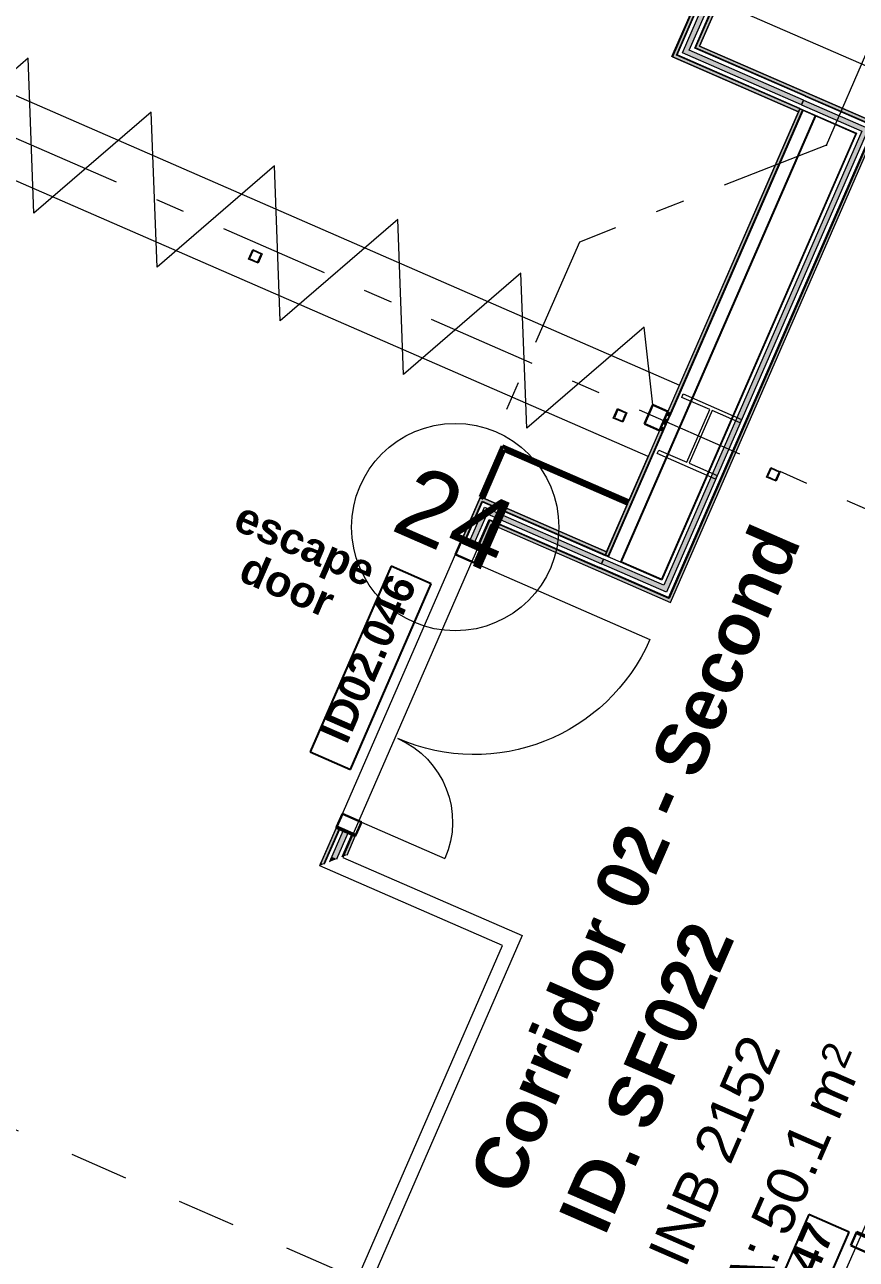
# Model space of a CAD drawing. Header units: millimetres. Extents: x -37281 to 954596, y -59787 to 956680.
# Drawn here: x 851652 to 855664, y -36546 to -30592 of the extents above; entities that cross this region are included whole.
import ezdxf
from ezdxf.enums import TextEntityAlignment as Align

# ---------------------------------------------------------------- set-up
doc = ezdxf.new("R2010")
doc.units = ezdxf.units.MM
doc.header["$MEASUREMENT"] = 0
doc.linetypes.add('Dashed', pattern=[564.444447, 282.222223, -282.222223])
doc.linetypes.add('Double Dashed', pattern=[1093.611073, 529.166651, -211.666656, 141.111112, -211.666656])
for name, color, linetype in [('A-25-M_Wall_Int', 7, 'Continuous'), ('A-95-MC_Marker_Section_P2.Marker', 7, 'Continuous'), ('COLUMN.IFC Import', 7, 'Continuous'), ('New_A-05-M_Gross_Int_Circulation', 7, 'Continuous'), ('New_A-15-MG_Structural_Grid_Phase_2', 7, 'Continuous'), ('New_A-25-M_Wall_Int', 7, 'Continuous'), ('New_A-35-M_FFE-Zone', 7, 'Continuous'), ('New_ArchiCAD Door Markers', 7, 'Continuous'), ('New_ArchiCAD Doors', 7, 'Continuous')]:
    doc.layers.add(name, color=color, linetype=linetype)
for name, color, linetype, lineweight in [('A-25-M_Wall_Int_Pen_No__1', 7, 'Continuous', 13), ('A-95-MC_Marker_Section_P2.Marker_Pen_No__1', 7, 'Continuous', 13), ('COLUMN.IFC Import_Pen_No__2', 8, 'Continuous', 15), ('New_A-25-M_Wall_Int_Pen_No__1', 7, 'Continuous', 13), ('New_A-95-P_Text_1_50_GA_Pen_No__1', 7, 'Continuous', 13), ('New_ArchiCAD Door Markers_Pen_No__1', 7, 'Continuous', 13), ('New_ArchiCAD Door Markers_Pen_No__5', 7, 'Continuous', 25), ('New_ArchiCAD Doors_Pen_No__1', 7, 'Continuous', 13), ('New_ArchiCAD Zone Stamps_Pen_No__9', 7, 'Continuous', 13)]:
    doc.layers.add(name, color=color, linetype=linetype, lineweight=lineweight)
for name, color, linetype, lineweight, true_color in [('A-25-M_Wall_Int_Pen_No__107', 7, 'Continuous', 15, 0xa6a6a6), ('A-25-M_Wall_Int_Pen_No__27', 7, 'Continuous', 50, 0x2a2a2a), ('New_A-05-M_Gross_Int_Circulation_Pen_No__74', 7, 'Continuous', 20, 0x606060), ('New_A-15-MG_Structural_Grid_Phase_2_Pen_No__222', 7, 'Continuous', 13, 0x65af33), ('New_A-25-M_Wall_Int_Pen_No__107', 7, 'Continuous', 15, 0xa6a6a6), ('New_A-35-M_FFE-Zone_Pen_No__74', 7, 'Continuous', 20, 0x606060), ('New_ArchiCAD Doors_Pen_No__43', 7, 'Continuous', 30, 0x444444), ('New_ArchiCAD Doors_Pen_No__63', 7, 'Continuous', 20, 0x606060)]:
    doc.layers.add(name, color=color, linetype=linetype, lineweight=lineweight, true_color=true_color)
doc.styles.add('GENERATED_STYLE_1', font='')
doc.styles.add('GENERATED_STYLE_2', font='')
doc.styles.add('GENERATED_STYLE_3', font='')
doc.styles.add('GENERATED_STYLE_4', font='')
doc.styles.get('GENERATED_STYLE_1').set_extended_font_data('Swis721 BT', bold=True)
doc.styles.get('GENERATED_STYLE_2').set_extended_font_data('Arial', bold=True)
doc.styles.get('GENERATED_STYLE_3').set_extended_font_data('Arial')
doc.styles.get('GENERATED_STYLE_4').set_extended_font_data('Swis721 BT')

# ---------------------------------------------------------------- blocks, each defined once
blk = doc.blocks.new('Computer Lab A_INB 2101_62_2', base_point=(843228.5, -34511.1))
at = {"layer": 'New_A-35-M_FFE-Zone_Pen_No__74', "linetype": 'Continuous'}
for p, q in [((854660.3, -32674.7), (837700.2, -25279.3)), ((854459.8, -33134.5), (854660.3, -32674.7)), ((853075.8, -34647.8), (853851.4, -32869.2)), ((853851.4, -32869.2), (854459.8, -33134.5)), ((853957.5, -35032.3), (853075.8, -34647.8)), ((852175, -39120), (853957.5, -35032.3))]:
    blk.add_line(p, q, dxfattribs=at)
at = {"layer": 'New_ArchiCAD Zone Stamps_Pen_No__9'}
for tag, height, style, p in [('ROOM_NAME', 250, 'GENERATED_STYLE_2', (842471.5, -32984.5)), ('zoneNameLine2', 250, 'GENERATED_STYLE_2', (842283, -33416.7)), ('ROOM_NUMBER', 200, 'GENERATED_STYLE_3', (842094.6, -33837.4)), ('measuredAreaCode', 200, 'GENERATED_STYLE_3', (841937.6, -34197.5)), ('DUMMY_649', 200, 'GENERATED_STYLE_3', (842245, -34331.5)), ('DUMMY_650', 200, 'GENERATED_STYLE_3', (842874.1, -34605.9)), ('DUMMY_651', 133.3, 'GENERATED_STYLE_3', (843153.4, -34712.4))]:
    blk.add_attdef(tag, text='', height=height, rotation=336.44041, dxfattribs=dict(at, style=style)).set_placement(p, align=Align.TOP_LEFT)
blk = doc.blocks.new('Computer Lab B_INB 2102_63_2', base_point=(850324.2, -23868.4))
at = {"layer": 'New_A-35-M_FFE-Zone_Pen_No__74', "linetype": 'Continuous'}
for p, q in [((838002.8, -25000.7), (854810.7, -32329.8)), ((854775.2, -30745.6), (855562.6, -28939.8)), ((855385.5, -31011.7), (854775.2, -30745.6)), ((854810.7, -32329.8), (855385.5, -31011.7))]:
    blk.add_line(p, q, dxfattribs=at)
at = {"layer": 'New_ArchiCAD Zone Stamps_Pen_No__9'}
for tag, height, style, p in [('ROOM_NAME', 250, 'GENERATED_STYLE_2', (849561.3, -22339.3)), ('zoneNameLine2', 250, 'GENERATED_STYLE_2', (849372.8, -22771.4)), ('ROOM_NUMBER', 200, 'GENERATED_STYLE_3', (849184.4, -23192.1)), ('measuredAreaCode', 200, 'GENERATED_STYLE_3', (849027.4, -23552.2)), ('DUMMY_649', 200, 'GENERATED_STYLE_3', (849334.8, -23686.3)), ('DUMMY_650', 200, 'GENERATED_STYLE_3', (849964, -23960.6)), ('DUMMY_651', 133.3, 'GENERATED_STYLE_3', (850243.3, -24067.2))]:
    blk.add_attdef(tag, text='', height=height, rotation=336.44041, dxfattribs=dict(at, style=style)).set_placement(p, align=Align.TOP_LEFT)
blk = doc.blocks.new('Corridor 02 - Second_INB 2152_76_2', base_point=(855133.8, -34828.3))
at = {"layer": 'New_A-05-M_Gross_Int_Circulation_Pen_No__74', "linetype": 'Continuous'}
for p, q in [((855616.1, -29072.2), (854908.6, -30694.7)), ((854908.6, -30694.7), (855761.1, -31066.4)), ((853956.2, -40371.6), (858069, -31008.2)), ((855761.1, -31066.4), (854761.5, -33358.8)), ((853896.7, -32981.7), (853187.8, -34607.2)), ((854761.5, -33358.8), (853896.7, -32981.7)), ((853187.8, -34607.2), (854052.7, -34984.3)), ((854052.7, -34984.3), (853582.9, -36061.9)), ((853582.9, -36061.9), (852203.5, -39225.2))]:
    blk.add_line(p, q, dxfattribs=at)
at = {"layer": 'New_ArchiCAD Zone Stamps_Pen_No__9'}
for tag, height, style, p in [('ROOM_HOLES_PRM', 200, 'GENERATED_STYLE_3', (855148.7, -36364.3)), ('zoneNameLine2', 250, 'GENERATED_STYLE_2', (854222.4, -36337.7)), ('ROOM_NAME', 250, 'GENERATED_STYLE_2', (853790.3, -36149.3)), ('measuredAreaCode', 200, 'GENERATED_STYLE_3', (855014.6, -36671.7)), ('DUMMY_649', 200, 'GENERATED_STYLE_3', (855362.1, -35875)), ('ROOM_NUMBER', 200, 'GENERATED_STYLE_3', (854654.5, -36514.7)), ('DUMMY_650', 133.3, 'GENERATED_STYLE_3', (855483.9, -35580.5))]:
    blk.add_attdef(tag, text='', height=height, rotation=66.44041, dxfattribs=dict(at, style=style)).set_placement(p, align=Align.TOP_LEFT)
blk = doc.blocks.new('Sliding Folding Multipanel Door 19')
at = {"layer": 'New_ArchiCAD Doors_Pen_No__1', "linetype": 'Continuous'}
for p, q in [((-6048, 0), (-6048, -15)), ((-6048, -15), (-6048, -18)), ((-6048, -18), (-6048, -38)), ((-6048, -38), (-6048, -63)), ((-6048, -63), (-6048, -82)), ((-6048, -82), (-6048, -85)), ((-6048, -85), (-6048, -100))]:
    blk.add_line(p, q, dxfattribs=at)
at = {"layer": 'New_ArchiCAD Doors_Pen_No__43', "linetype": 'Continuous'}
for p, q in [((-5968, 0), (-6048, 0)), ((-6048, 0), (-6048, -100)), ((-5968, -100), (-5968, 0)), ((-6048, -100), (-5968, -100))]:
    blk.add_line(p, q, dxfattribs=at)
at = {"layer": 'New_ArchiCAD Doors_Pen_No__63', "linetype": 'Continuous'}
for p, q in [((-5968, 0), (-5780.7, 327.1)), ((-5780.7, 327.1), (-5456.4, -346.9)), ((-5456.4, -346.9), (-5132.2, 327.1)), ((-5132.2, 327.1), (-4807.9, -346.9)), ((-4807.9, -346.9), (-4483.7, 327.1)), ((-4483.7, 327.1), (-4159.4, -346.9)), ((-4159.4, -346.9), (-3835.1, 327.1)), ((-3835.1, 327.1), (-3510.9, -346.9)), ((-3510.9, -346.9), (-3186.6, 327.1)), ((-3186.6, 327.1), (-2862.3, -346.9)), ((-2862.3, -346.9), (-2538.1, 327.1)), ((-2538.1, 327.1), (-2213.8, -346.9))]:
    blk.add_line(p, q, dxfattribs=at)
blk = doc.blocks.new('Wall_277_2', base_point=(843647.8, -27667.5))
at = {"layer": 'New_A-25-M_Wall_Int_Pen_No__1', "linetype": 'Continuous'}
for p, q in [((854740.3, -32491.3), (854730.3, -32514.2)), ((854748.3, -32472.9), (854740.3, -32491.3)), ((854749.5, -32470.2), (854748.3, -32472.9)), ((854755.5, -32456.4), (854749.5, -32470.2)), ((854721.5, -32534.3), (854715.5, -32548.1)), ((854722.7, -32531.6), (854721.5, -32534.3)), ((854730.3, -32514.2), (854722.7, -32531.6))]:
    blk.add_line(p, q, dxfattribs=at)
at = {"layer": 'New_ArchiCAD Doors', "color": 251, "linetype": 'Continuous', "lineweight": 20, "true_color": 0x606060, "xscale": -1, "zscale": 1000, "rotation": 336.4404115839902}
blk.add_blockref('Sliding Folding Multipanel Door 19', (849211.6, -30039), dxfattribs=at)
blk = doc.blocks.new('*X958', base_point=(864302.5, 0))
at = {"layer": 'New_A-25-M_Wall_Int_Pen_No__107', "linetype": 'Continuous'}
blk.add_hatch(color=256, dxfattribs=at).paths.add_polyline_path([(853157.8, -34614.8), (853157.4, -34615.8), (853158.7, -34615.2)])
blk = doc.blocks.new('*X959', base_point=(864302.5, 0))
at = {"layer": 'New_A-25-M_Wall_Int_Pen_No__107', "linetype": 'Continuous'}
blk.add_hatch(color=256, dxfattribs=at).paths.add_polyline_path([(853134.9, -34604.8), (853124.9, -34627.8), (853125.8, -34628.2), (853157.4, -34615.8), (853157.8, -34614.8)])
blk = doc.blocks.new('*X960', base_point=(864302.5, 0))
at = {"layer": 'New_A-25-M_Wall_Int_Pen_No__107', "linetype": 'Continuous'}
blk.add_hatch(color=256, dxfattribs=at).paths.add_polyline_path([(853189.6, -34479.3), (853134.9, -34604.8), (853157.8, -34614.8), (853212.6, -34489.3)])
blk = doc.blocks.new('*X961', base_point=(864302.5, 0))
at = {"layer": 'New_A-25-M_Wall_Int_Pen_No__107', "linetype": 'Continuous'}
blk.add_hatch(color=256, dxfattribs=at).paths.add_polyline_path([(853870.5, -32917.9), (853793.2, -33095.1), (853816.1, -33105.1), (853883.4, -32950.8)])
blk = doc.blocks.new('Double Door Asymmetric 19_8')
at = {"layer": 'New_ArchiCAD Doors_Pen_No__1', "linetype": 'Continuous'}
for p, q in [((-755, 0), (-755, -15)), ((755, 0), (755, -15)), ((-755, -15), (-755, -18)), ((-755, -18), (-755, -38)), ((-755, -38), (-755, -63)), ((755, -15), (755, -18)), ((755, -18), (755, -38)), ((755, -38), (755, -63)), ((-755, -63), (-755, -82)), ((-755, -82), (-755, -85)), ((-755, -85), (-755, -100)), ((755, -63), (755, -82)), ((755, -82), (755, -85)), ((755, -85), (755, -100))]:
    blk.add_line(p, q, dxfattribs=at)
at = {"layer": 'New_ArchiCAD Doors_Pen_No__43', "linetype": 'Continuous'}
for p, q in [((-748, 0), (-755, 0)), ((-755, 0), (-755, -100)), ((-682, 0), (-748, 0)), ((-748, 0), (-748, -100)), ((-682, -100), (-682, 0)), ((748, 0), (682, 0)), ((682, 0), (682, -100)), ((748, 0), (755, 0)), ((748, -100), (748, 0)), ((755, 0), (755, -100)), ((-748, -100), (-755, -100)), ((-748, -100), (-682, -100)), ((682, -100), (748, -100)), ((748, -100), (755, -100))]:
    blk.add_line(p, q, dxfattribs=at)
at = {"layer": 'New_ArchiCAD Doors_Pen_No__63', "linetype": 'Continuous'}
for p, q in [((682, 0), (682, 924)), ((-682, 0), (-682, 440))]:
    blk.add_line(p, q, dxfattribs=at)
for centre, radius, start, end in [((682, 0), 924, 90, 180), ((-682, 0), 440, 0, 90)]:
    blk.add_arc(centre, radius, start, end, dxfattribs=at)
blk = doc.blocks.new('Door Stamp 17_18')
at = {"layer": 'New_ArchiCAD Door Markers_Pen_No__5', "linetype": 'Continuous'}
for p, q in [((506.5, 261.8), (-470.6, 261.8)), ((-470.6, 261.8), (-470.6, 50)), ((506.5, 50), (506.5, 261.8)), ((-470.6, 50), (506.5, 50)), ((-470.6, 50), (506.5, 50))]:
    blk.add_line(p, q, dxfattribs=at)
at = {"layer": 'New_ArchiCAD Door Markers_Pen_No__1', "style": 'GENERATED_STYLE_1'}
blk.add_attdef('AC_WIDO_ID', text='', height=150, dxfattribs=at).set_placement((-411.8, 94.2), align=Align.BOTTOM_LEFT)
blk = doc.blocks.new('Wall_295_2', base_point=(853207.4, -34596.1))
at = {"layer": 'New_A-25-M_Wall_Int_Pen_No__107', "linetype": 'Continuous'}
for points in [[(853851.4, -32869.2), (853759.3, -33080.3), (853773, -33086.3), (853859.1, -32888.9)], [(853895.3, -32981.1), (853837.2, -33114.3), (853850.9, -33120.3), (853903, -33000.8)], [(853155.7, -34464.5), (853081.8, -34634.1), (853095.5, -34640.1), (853169.5, -34470.5)], [(853233.6, -34498.4), (853193.7, -34590.1), (853207.4, -34596.1), (853247.4, -34504.4)], [(853193.7, -34590.1), (853187.7, -34603.9), (853207.4, -34596.1)], [(853081.8, -34634.1), (853075.8, -34647.8), (853095.5, -34640.1)]]:
    blk.add_hatch(color=256, dxfattribs=at).paths.add_polyline_path(points)
at = {"layer": 'New_A-25-M_Wall_Int_Pen_No__107', "linetype": 'Continuous', "lineweight": 0, "true_color": 0x535353}
for points in [[(853859.1, -32888.9), (853773, -33086.3), (853775.8, -33087.5), (853860.7, -32892.9)], [(853893.7, -32977.1), (853834.4, -33113.1), (853837.2, -33114.3), (853895.3, -32981.1)], [(853096.7, -34637.3), (853099.5, -34638.5), (853172.2, -34471.7), (853169.5, -34470.5)], [(853230.9, -34497.3), (853184.9, -34602.7), (853187.7, -34603.9), (853233.6, -34498.4)], [(853096.7, -34637.3), (853095.5, -34640.1), (853099.5, -34638.5)], [(853184.9, -34602.7), (853183.7, -34605.4), (853187.7, -34603.9)]]:
    blk.add_hatch(color=251, dxfattribs=at).paths.add_polyline_path(points)
at = {"layer": 'New_A-25-M_Wall_Int_Pen_No__1', "linetype": 'Continuous'}
for p, q in [((853773, -33086.3), (853859.1, -32888.9)), ((853775.8, -33087.5), (853860.7, -32892.9)), ((853793.2, -33095.1), (853870.5, -32917.9)), ((853816.1, -33105.1), (853883.4, -32950.8)), ((853834.4, -33113.1), (853893.7, -32977.1)), ((853837.2, -33114.3), (853895.3, -32981.1)), ((853773, -33086.3), (853759.3, -33080.3)), ((853775.8, -33087.5), (853773, -33086.3)), ((853793.2, -33095.1), (853775.8, -33087.5)), ((853816.1, -33105.1), (853793.2, -33095.1)), ((853834.4, -33113.1), (853816.1, -33105.1)), ((853837.2, -33114.3), (853834.4, -33113.1)), ((853850.9, -33120.3), (853837.2, -33114.3)), ((853095.5, -34640.1), (853169.5, -34470.5)), ((853099.5, -34638.5), (853172.2, -34471.7)), ((853169.5, -34470.5), (853155.7, -34464.5)), ((853172.2, -34471.7), (853169.5, -34470.5)), ((853189.6, -34479.3), (853172.2, -34471.7)), ((853124.9, -34627.8), (853189.6, -34479.3)), ((853157.8, -34614.8), (853212.6, -34489.3)), ((853183.7, -34605.4), (853230.9, -34497.3)), ((853187.7, -34603.9), (853233.6, -34498.4)), ((853212.6, -34489.3), (853189.6, -34479.3)), ((853230.9, -34497.3), (853212.6, -34489.3)), ((853233.6, -34498.4), (853230.9, -34497.3)), ((853247.4, -34504.4), (853233.6, -34498.4)), ((853124.9, -34627.8), (853125.8, -34628.2)), ((853157.8, -34614.8), (853158.7, -34615.2))]:
    blk.add_line(p, q, dxfattribs=at)
at = {"layer": 'New_A-25-M_Wall_Int_Pen_No__1', "linetype": 'Continuous', "flags": 128}
for points in [[(853851.4, -32869.2), (853759.3, -33080.3)], [(853850.9, -33120.3), (853903, -33000.8)], [(853155.7, -34464.5), (853081.8, -34634.1)], [(853207.4, -34596.1), (853247.4, -34504.4)], [(853075.8, -34647.8), (853081.8, -34634.1)]]:
    blk.add_lwpolyline(points, dxfattribs=at)
at = {"layer": 'New_A-25-M_Wall_Int', "color": 250, "lineweight": 50, "true_color": 0x2a2a2a}
for name in ['*X961', '*X960', '*X959', '*X958']:
    blk.add_blockref(name, (864302.5, 0), dxfattribs=at)
at = {"layer": 'New_ArchiCAD Door Markers'}
ref = blk.add_blockref('Door Stamp 17_18', (853457.5, -33772.4), dxfattribs=dict(at, rotation=66.44041158399703))
ref.add_attrib('AC_WIDO_ID', 'ID02.046', dxfattribs={"layer": 'New_ArchiCAD Door Markers_Pen_No__1', "color": 7, "height": 150, "rotation": 66.44041, "style": 'GENERATED_STYLE_1'}).set_placement((853247.1, -34085.3), align=Align.BOTTOM_LEFT)
at = {"layer": 'New_ArchiCAD Doors', "color": 251, "linetype": 'Continuous', "lineweight": 20, "true_color": 0x606060, "xscale": -0.9999999999999999, "zscale": 1000, "rotation": 246.440411583997}
blk.add_blockref('Double Door Asymmetric 19_8', (853549.2, -33812.4), dxfattribs=at)
blk = doc.blocks.new('*X964', base_point=(864302.5, 0))
at = {"layer": 'New_A-25-M_Wall_Int_Pen_No__107', "linetype": 'Continuous'}
blk.add_hatch(color=256, dxfattribs=at).paths.add_polyline_path([(853883.4, -32950.8), (854435, -33191.3), (854445, -33168.4), (853870.5, -32917.9)])
blk = doc.blocks.new('Wall_296_2', base_point=(853903, -33000.8))
at = {"layer": 'New_A-25-M_Wall_Int_Pen_No__107', "linetype": 'Continuous'}
for points in [[(853859.1, -32888.9), (854453.8, -33148.2), (854459.8, -33134.5), (853851.4, -32869.2)], [(853903, -33000.8), (854419.8, -33226.2), (854425.8, -33212.4), (853895.3, -32981.1)]]:
    blk.add_hatch(color=256, dxfattribs=at).paths.add_polyline_path(points)
at = {"layer": 'New_A-25-M_Wall_Int_Pen_No__107', "linetype": 'Continuous', "lineweight": 0, "true_color": 0x535353}
for points in [[(853860.7, -32892.9), (854452.6, -33151), (854453.8, -33148.2), (853859.1, -32888.9)], [(853895.3, -32981.1), (854425.8, -33212.4), (854427, -33209.7), (853893.7, -32977.1)]]:
    blk.add_hatch(color=251, dxfattribs=at).paths.add_polyline_path(points)
at = {"layer": 'New_A-25-M_Wall_Int_Pen_No__1', "linetype": 'Continuous'}
for p, q in [((853859.1, -32888.9), (854453.8, -33148.2)), ((853860.7, -32892.9), (854452.6, -33151)), ((853870.5, -32917.9), (854445, -33168.4)), ((853883.4, -32950.8), (854435, -33191.3)), ((853893.7, -32977.1), (854427, -33209.7)), ((853895.3, -32981.1), (854425.8, -33212.4))]:
    blk.add_line(p, q, dxfattribs=at)
at = {"layer": 'New_A-25-M_Wall_Int_Pen_No__1', "linetype": 'Continuous', "flags": 128}
for points in [[(854459.8, -33134.5), (853851.4, -32869.2)], [(853903, -33000.8), (854419.8, -33226.2)], [(854453.8, -33148.2), (854459.8, -33134.5)], [(854435, -33191.3), (854445, -33168.4)]]:
    blk.add_lwpolyline(points, dxfattribs=at)
at = {"layer": 'New_A-25-M_Wall_Int', "color": 250, "lineweight": 50, "true_color": 0x2a2a2a}
blk.add_blockref('*X964', (864302.5, 0), dxfattribs=at)
blk = doc.blocks.new('*X966', base_point=(864302.5, 0))
at = {"layer": 'New_A-25-M_Wall_Int_Pen_No__107', "linetype": 'Continuous'}
blk.add_hatch(color=256, dxfattribs=at).paths.add_polyline_path([(855597, -29023.5), (855596.5, -29022.2), (855596.1, -29023.1)])
blk = doc.blocks.new('*X967', base_point=(864302.5, 0))
at = {"layer": 'New_A-25-M_Wall_Int_Pen_No__107', "linetype": 'Continuous'}
blk.add_hatch(color=256, dxfattribs=at).paths.add_polyline_path([(854914.9, -30522.8), (854825.7, -30727.2), (854858.6, -30714.3), (854937.8, -30532.8)])
blk = doc.blocks.new('*X968', base_point=(864302.5, 0))
at = {"layer": 'New_A-25-M_Wall_Int_Pen_No__107', "linetype": 'Continuous'}
blk.add_hatch(color=256, dxfattribs=at).paths.add_polyline_path([(855573.2, -29013.1), (855518.4, -29138.7), (855541.3, -29148.7), (855596.1, -29023.1)])
blk = doc.blocks.new('*X969', base_point=(864302.5, 0))
at = {"layer": 'New_A-25-M_Wall_Int_Pen_No__107', "linetype": 'Continuous'}
blk.add_hatch(color=256, dxfattribs=at).paths.add_polyline_path([(855583.2, -28990.2), (855573.2, -29013.1), (855596.1, -29023.1), (855596.5, -29022.2), (855584.1, -28990.6)])
blk = doc.blocks.new('Door Stamp 17_19')
at = {"layer": 'New_ArchiCAD Door Markers_Pen_No__5', "linetype": 'Continuous'}
for p, q in [((470.6, -461.8), (-506.5, -461.8)), ((-506.5, -461.8), (-506.5, -673.5)), ((470.6, -461.8), (-506.5, -461.8)), ((470.6, -673.5), (470.6, -461.8)), ((-506.5, -673.5), (470.6, -673.5))]:
    blk.add_line(p, q, dxfattribs=at)
at = {"layer": 'New_ArchiCAD Door Markers_Pen_No__1', "style": 'GENERATED_STYLE_1'}
blk.add_attdef('AC_WIDO_ID', text='', height=150, rotation=180, dxfattribs=at).set_placement((411.8, -417), align=Align.BOTTOM_LEFT)
blk = doc.blocks.new('Wall_297_2', base_point=(855616.1, -29072.2))
at = {"layer": 'New_A-25-M_Wall_Int_Pen_No__107', "linetype": 'Continuous'}
for points in [[(855484.5, -29123.9), (855498.2, -29129.9), (855572.2, -28960.3), (855558.4, -28954.3)], [(855564.4, -28940.6), (855558.4, -28954.3), (855572.2, -28960.3)], [(855608.4, -29052.5), (855602.4, -29066.2), (855616.1, -29072.2)], [(855602.4, -29066.2), (855562.4, -29157.9), (855576.2, -29163.9), (855616.1, -29072.2)], [(854777, -30746.4), (854796.8, -30738.6), (854894.7, -30514), (854880.9, -30508)], [(854888.9, -30702.4), (854908.6, -30694.7), (854972.6, -30548), (854958.9, -30542)]]:
    blk.add_hatch(color=256, dxfattribs=at).paths.add_polyline_path(points)
at = {"layer": 'New_A-25-M_Wall_Int_Pen_No__107', "linetype": 'Continuous', "lineweight": 0, "true_color": 0x535353}
for points in [[(855571, -28963.1), (855498.2, -29129.9), (855501, -29131.1), (855573.7, -28964.3)], [(855572.2, -28960.3), (855571, -28963.1), (855573.7, -28964.3)], [(855605.6, -29051.3), (855559.7, -29156.7), (855562.4, -29157.9), (855608.4, -29052.5)], [(855606.8, -29048.5), (855605.6, -29051.3), (855608.4, -29052.5)], [(854894.7, -30514), (854796.8, -30738.6), (854800.7, -30737), (854897.4, -30515.2)], [(854956.1, -30540.8), (854885, -30704), (854888.9, -30702.4), (854958.9, -30542)]]:
    blk.add_hatch(color=251, dxfattribs=at).paths.add_polyline_path(points)
at = {"layer": 'New_A-25-M_Wall_Int_Pen_No__1', "linetype": 'Continuous'}
for p, q in [((855498.2, -29129.9), (855572.2, -28960.3)), ((855501, -29131.1), (855573.7, -28964.3)), ((855518.4, -29138.7), (855583.2, -28990.2)), ((855583.2, -28990.2), (855584.1, -28990.6)), ((855541.3, -29148.7), (855596.1, -29023.1)), ((855559.7, -29156.7), (855606.8, -29048.5)), ((855562.4, -29157.9), (855608.4, -29052.5)), ((855596.1, -29023.1), (855597, -29023.5)), ((855498.2, -29129.9), (855484.5, -29123.9)), ((855501, -29131.1), (855498.2, -29129.9)), ((855518.4, -29138.7), (855501, -29131.1)), ((855541.3, -29148.7), (855518.4, -29138.7)), ((855559.7, -29156.7), (855541.3, -29148.7)), ((855562.4, -29157.9), (855559.7, -29156.7)), ((855576.2, -29163.9), (855562.4, -29157.9)), ((854796.8, -30738.6), (854894.7, -30514)), ((854800.7, -30737), (854897.4, -30515.2)), ((854825.7, -30727.2), (854914.9, -30522.8)), ((854858.6, -30714.3), (854937.8, -30532.8)), ((854894.7, -30514), (854880.9, -30508)), ((854885, -30704), (854956.1, -30540.8)), ((854888.9, -30702.4), (854958.9, -30542)), ((854897.4, -30515.2), (854894.7, -30514)), ((854914.9, -30522.8), (854897.4, -30515.2)), ((854937.8, -30532.8), (854914.9, -30522.8)), ((854956.1, -30540.8), (854937.8, -30532.8)), ((854958.9, -30542), (854956.1, -30540.8)), ((854972.6, -30548), (854958.9, -30542))]:
    blk.add_line(p, q, dxfattribs=at)
at = {"layer": 'New_A-25-M_Wall_Int_Pen_No__1', "linetype": 'Continuous', "flags": 128}
for points in [[(855564.4, -28940.6), (855484.5, -29123.9)], [(855576.2, -29163.9), (855616.1, -29072.2)], [(854880.9, -30508), (854777, -30746.4)], [(854908.6, -30694.7), (854972.6, -30548)]]:
    blk.add_lwpolyline(points, dxfattribs=at)
at = {"layer": 'New_A-25-M_Wall_Int', "color": 250, "lineweight": 50, "true_color": 0x2a2a2a}
for name in ['*X969', '*X968', '*X966', '*X967']:
    blk.add_blockref(name, (864302.5, 0), dxfattribs=at)
at = {"layer": 'New_ArchiCAD Door Markers'}
ref = blk.add_blockref('Door Stamp 17_19', (855274.4, -29855.9), dxfattribs=dict(at, rotation=246.440411583997))
ref.add_attrib('AC_WIDO_ID', 'ID02.027', dxfattribs={"layer": 'New_ArchiCAD Door Markers_Pen_No__1', "color": 7, "height": 150, "rotation": 66.44041, "style": 'GENERATED_STYLE_1'}).set_placement((854686.5, -30004), align=Align.BOTTOM_LEFT)
at = {"layer": 'New_ArchiCAD Doors', "color": 251, "linetype": 'Continuous', "lineweight": 20, "true_color": 0x606060, "zscale": 1000, "rotation": 246.440411583997}
blk.add_blockref('Double Door Asymmetric 19_8', (855274.4, -29855.9), dxfattribs=at)
blk = doc.blocks.new('*X972', base_point=(864302.5, 0))
at = {"layer": 'New_A-25-M_Wall_Int_Pen_No__107', "linetype": 'Continuous'}
blk.add_hatch(color=256, dxfattribs=at).paths.add_polyline_path([(855410.2, -30954.8), (854858.6, -30714.3), (854825.7, -30727.2), (855400.2, -30977.7)])
blk = doc.blocks.new('Wall_298_2', base_point=(854908.6, -30694.7))
at = {"layer": 'New_A-25-M_Wall_Int_Pen_No__107', "linetype": 'Continuous', "lineweight": 0, "true_color": 0x535353}
for points in [[(855419.4, -30933.8), (854888.9, -30702.4), (854885, -30704), (855418.2, -30936.5)], [(855392.7, -30995.2), (854800.7, -30737), (854796.8, -30738.6), (855391.5, -30997.9)]]:
    blk.add_hatch(color=251, dxfattribs=at).paths.add_polyline_path(points)
at = {"layer": 'New_A-25-M_Wall_Int_Pen_No__107', "linetype": 'Continuous'}
for points in [[(855425.4, -30920), (854908.6, -30694.7), (854888.9, -30702.4), (855419.4, -30933.8)], [(855391.5, -30997.9), (854796.8, -30738.6), (854777, -30746.4), (855385.5, -31011.7)]]:
    blk.add_hatch(color=256, dxfattribs=at).paths.add_polyline_path(points)
at = {"layer": 'New_A-25-M_Wall_Int_Pen_No__1', "linetype": 'Continuous'}
for p, q in [((855410.2, -30954.8), (854858.6, -30714.3)), ((855418.2, -30936.5), (854885, -30704)), ((855419.4, -30933.8), (854888.9, -30702.4)), ((855391.5, -30997.9), (854796.8, -30738.6)), ((855392.7, -30995.2), (854800.7, -30737)), ((855400.2, -30977.7), (854825.7, -30727.2))]:
    blk.add_line(p, q, dxfattribs=at)
at = {"layer": 'New_A-25-M_Wall_Int_Pen_No__1', "linetype": 'Continuous', "flags": 128}
for points in [[(855425.4, -30920), (854908.6, -30694.7)], [(854777, -30746.4), (855385.5, -31011.7)], [(855400.2, -30977.7), (855410.2, -30954.8)], [(855385.5, -31011.7), (855391.5, -30997.9)]]:
    blk.add_lwpolyline(points, dxfattribs=at)
at = {"layer": 'New_A-25-M_Wall_Int', "color": 250, "lineweight": 50, "true_color": 0x2a2a2a}
blk.add_blockref('*X972', (864302.5, 0), dxfattribs=at)
blk = doc.blocks.new('*X980', base_point=(864302.5, 0))
at = {"layer": 'New_A-25-M_Wall_Int_Pen_No__107', "linetype": 'Continuous'}
blk.add_hatch(color=256, dxfattribs=at).paths.add_polyline_path([(855690.9, -31104.5), (854735.7, -33295.2), (854748.6, -33328.1), (855723.8, -31091.6)])
blk = doc.blocks.new('Wall_301_2', base_point=(854768.3, -33378.1))
at = {"layer": 'New_A-25-M_Wall_Int_Pen_No__107', "linetype": 'Continuous', "lineweight": 0, "true_color": 0x535353}
for points in [[(855750.2, -31081.2), (854759, -33354.4), (854760.5, -33358.4), (855754.1, -31079.7)], [(855662, -31115.9), (854724.3, -33266.2), (854725.9, -33270.2), (855665.9, -31114.3)]]:
    blk.add_hatch(color=251, dxfattribs=at).paths.add_polyline_path(points)
at = {"layer": 'New_A-25-M_Wall_Int_Pen_No__107', "linetype": 'Continuous'}
blk.add_hatch(color=256, dxfattribs=at).paths.add_polyline_path([(855754.1, -31079.7), (854760.5, -33358.4), (854768.3, -33378.1), (855773.9, -31071.9)])
at = {"layer": 'New_A-25-M_Wall_Int_Pen_No__1', "linetype": 'Continuous'}
for p, q in [((855754.1, -31079.7), (854760.5, -33358.4)), ((855665.9, -31114.3), (854725.9, -33270.2)), ((855690.9, -31104.5), (854735.7, -33295.2)), ((855723.8, -31091.6), (854748.6, -33328.1)), ((855750.2, -31081.2), (854759, -33354.4))]:
    blk.add_line(p, q, dxfattribs=at)
at = {"layer": 'New_A-25-M_Wall_Int_Pen_No__1', "linetype": 'Continuous', "flags": 128}
for points in [[(854768.3, -33378.1), (855773.9, -31071.9)], [(855662, -31115.9), (854724.3, -33266.2)]]:
    blk.add_lwpolyline(points, dxfattribs=at)
at = {"layer": 'New_A-25-M_Wall_Int', "color": 250, "lineweight": 50, "true_color": 0x2a2a2a}
blk.add_blockref('*X980', (864302.5, 0), dxfattribs=at)
blk = doc.blocks.new('Door 19_7')
at = {"layer": 'New_ArchiCAD Doors_Pen_No__1', "linetype": 'Continuous'}
for p, q in [((-505, 0), (-505, -15)), ((505, 0), (505, -15)), ((-505, -15), (-505, -155)), ((505, -15), (505, -155)), ((-505, -155), (-505, -170)), ((505, -155), (505, -170))]:
    blk.add_line(p, q, dxfattribs=at)
at = {"layer": 'New_ArchiCAD Doors_Pen_No__43', "linetype": 'Continuous'}
for p, q in [((-498, 0), (-505, 0)), ((-505, 0), (-505, -170)), ((-432, 0), (-498, 0)), ((-498, 0), (-498, -170)), ((-432, -170), (-432, 0)), ((498, 0), (432, 0)), ((432, 0), (432, -170)), ((498, 0), (505, 0)), ((498, -170), (498, 0)), ((505, 0), (505, -170)), ((-498, -170), (-505, -170)), ((-498, -170), (-432, -170)), ((432, -170), (498, -170)), ((498, -170), (505, -170))]:
    blk.add_line(p, q, dxfattribs=at)
at = {"layer": 'New_ArchiCAD Doors_Pen_No__63', "linetype": 'Continuous'}
blk.add_line((432, 0), (432, 864), dxfattribs=at)
blk.add_arc((432, 0), 864, 90, 180, dxfattribs=at)
blk = doc.blocks.new('Door Stamp 17_27')
at = {"layer": 'New_ArchiCAD Door Markers_Pen_No__5', "linetype": 'Continuous'}
for p, q in [((488.6, 244.9), (-488.6, 244.9)), ((-488.6, 244.9), (-488.6, 33.1)), ((488.6, 33.1), (488.6, 244.9)), ((-488.6, 33.1), (488.6, 33.1)), ((-488.6, 33.1), (488.6, 33.1))]:
    blk.add_line(p, q, dxfattribs=at)
at = {"layer": 'New_ArchiCAD Door Markers_Pen_No__1', "style": 'GENERATED_STYLE_1'}
blk.add_attdef('AC_WIDO_ID', text='', height=150, dxfattribs=at).set_placement((-429.7, 77.7), align=Align.BOTTOM_LEFT)
blk = doc.blocks.new('Wall_307_2', base_point=(851750.3, -45394.7))
at = {"layer": 'New_ArchiCAD Door Markers'}
ref = blk.add_blockref('Door Stamp 17_27', (855465, -36875.6), dxfattribs=dict(at, rotation=66.44041158399143))
ref.add_attrib('AC_WIDO_ID', 'ID02.047', dxfattribs={"layer": 'New_ArchiCAD Door Markers_Pen_No__1', "color": 7, "height": 150, "rotation": 66.44041, "style": 'GENERATED_STYLE_1'}).set_placement((855262.9, -37211.5), align=Align.BOTTOM_LEFT)
at = {"layer": 'New_ArchiCAD Doors', "color": 251, "linetype": 'Continuous', "lineweight": 20, "true_color": 0x606060, "zscale": 1000, "rotation": 246.4404115839914}
blk.add_blockref('Door 19_7', (855620.9, -36943.6), dxfattribs=at)
blk = doc.blocks.new('*X1142', base_point=(864302.5, 0))
at = {"layer": 'New_A-25-M_Wall_Int_Pen_No__107', "linetype": 'Continuous'}
blk.add_hatch(color=256, dxfattribs=at).paths.add_polyline_path([(854735.7, -33295.2), (854445, -33168.4), (854435, -33191.3), (854748.6, -33328.1)])
blk = doc.blocks.new('Wall_365_2', base_point=(854419.8, -33226.2))
at = {"layer": 'A-25-M_Wall_Int_Pen_No__107', "linetype": 'Continuous', "lineweight": 0, "true_color": 0x535353}
for points in [[(854466.4, -33157), (854469.1, -33158.2), (854470.3, -33155.4), (854467.6, -33154.2)], [(854527.8, -33183.8), (854530.5, -33185), (854531.7, -33182.2), (854529, -33181)]]:
    blk.add_hatch(color=251, dxfattribs=at).paths.add_polyline_path(points)
at = {"layer": 'New_A-25-M_Wall_Int_Pen_No__107', "linetype": 'Continuous', "lineweight": 0, "true_color": 0x535353}
for points in [[(854467.6, -33154.2), (854453.8, -33148.2), (854452.6, -33151), (854466.4, -33157)], [(854759, -33354.4), (854427, -33209.7), (854425.8, -33212.4), (854760.5, -33358.4)], [(854530.5, -33185), (854725.9, -33270.2), (854724.3, -33266.2), (854531.7, -33182.2)]]:
    blk.add_hatch(color=251, dxfattribs=at).paths.add_polyline_path(points)
at = {"layer": 'New_A-25-M_Wall_Int_Pen_No__107', "linetype": 'Continuous'}
blk.add_hatch(color=256, dxfattribs=at).paths.add_polyline_path([(854760.5, -33358.4), (854425.8, -33212.4), (854419.8, -33226.2), (854768.3, -33378.1)])
at = {"layer": 'A-25-M_Wall_Int_Pen_No__1', "linetype": 'Continuous'}
for p, q in [((854470.3, -33155.4), (854469.1, -33158.2)), ((854529, -33181), (854527.8, -33183.8))]:
    blk.add_line(p, q, dxfattribs=at)
at = {"layer": 'New_A-25-M_Wall_Int_Pen_No__1', "linetype": 'Continuous'}
for p, q in [((854725.9, -33270.2), (854452.6, -33151)), ((854760.5, -33358.4), (854425.8, -33212.4)), ((854759, -33354.4), (854427, -33209.7)), ((854748.6, -33328.1), (854435, -33191.3)), ((854735.7, -33295.2), (854445, -33168.4))]:
    blk.add_line(p, q, dxfattribs=at)
at = {"layer": 'New_A-25-M_Wall_Int_Pen_No__1', "linetype": 'Continuous', "flags": 128}
for points in [[(854467.6, -33154.2), (854453.8, -33148.2)], [(854445, -33168.4), (854435, -33191.3)], [(854724.3, -33266.2), (854531.7, -33182.2)], [(854419.8, -33226.2), (854768.3, -33378.1)]]:
    blk.add_lwpolyline(points, dxfattribs=at)
at = {"layer": 'New_A-25-M_Wall_Int', "color": 250, "lineweight": 50, "true_color": 0x2a2a2a}
blk.add_blockref('*X1142', (864302.5, 0), dxfattribs=at)
blk = doc.blocks.new('*X1144', base_point=(864302.5, 0))
at = {"layer": 'A-25-M_Wall_Int_Pen_No__107', "linetype": 'Continuous'}
blk.add_hatch(color=256, dxfattribs=at).paths.add_polyline_path([(855400.2, -30977.7), (855690.9, -31104.5), (855723.8, -31091.6), (855410.2, -30954.8)])
blk = doc.blocks.new('Wall_366_2', base_point=(855773.9, -31071.9))
at = {"layer": 'A-25-M_Wall_Int_Pen_No__107', "linetype": 'Continuous', "lineweight": 0, "true_color": 0x535353}
for points in [[(855418.2, -30936.5), (855750.2, -31081.2), (855754.1, -31079.7), (855419.4, -30933.8)], [(855391.5, -30997.9), (855662, -31115.9), (855665.9, -31114.3), (855392.7, -30995.2)]]:
    blk.add_hatch(color=251, dxfattribs=at).paths.add_polyline_path(points)
at = {"layer": 'A-25-M_Wall_Int_Pen_No__107', "linetype": 'Continuous'}
blk.add_hatch(color=256, dxfattribs=at).paths.add_polyline_path([(855419.4, -30933.8), (855754.1, -31079.7), (855773.9, -31071.9), (855425.4, -30920)])
at = {"layer": 'A-25-M_Wall_Int_Pen_No__1', "linetype": 'Continuous'}
for p, q in [((855410.2, -30954.8), (855723.8, -31091.6)), ((855418.2, -30936.5), (855750.2, -31081.2)), ((855419.4, -30933.8), (855754.1, -31079.7)), ((855392.7, -30995.2), (855665.9, -31114.3)), ((855400.2, -30977.7), (855690.9, -31104.5))]:
    blk.add_line(p, q, dxfattribs=at)
at = {"layer": 'A-25-M_Wall_Int_Pen_No__1', "linetype": 'Continuous', "flags": 128}
for points in [[(855410.2, -30954.8), (855400.2, -30977.7)], [(855773.9, -31071.9), (855425.4, -30920)], [(855391.5, -30997.9), (855662, -31115.9)]]:
    blk.add_lwpolyline(points, dxfattribs=at)
at = {"layer": 'A-25-M_Wall_Int', "color": 250, "lineweight": 50, "true_color": 0x2a2a2a}
blk.add_blockref('*X1144', (864302.5, 0), dxfattribs=at)
blk = doc.blocks.new('*X1146', base_point=(864302.5, 0))
at = {"layer": 'A-25-M_Wall_Int_Pen_No__107', "linetype": 'Continuous'}
blk.add_hatch(color=256, dxfattribs=at).paths.add_polyline_path([(854740.3, -32491.3), (854730.3, -32514.2), (854744, -32520.2), (854754, -32497.2)])
blk = doc.blocks.new('Wall_367_2', base_point=(855391.5, -30997.9))
at = {"layer": 'A-25-M_Wall_Int_Pen_No__107', "linetype": 'Continuous'}
for points in [[(854769.2, -32462.4), (855405.2, -31003.9), (855391.5, -30997.9), (854755.5, -32456.4)], [(854755.5, -32456.4), (854749.5, -32470.2), (854763.2, -32476.2), (854769.2, -32462.4)], [(854715.5, -32548.1), (854453.8, -33148.2), (854467.6, -33154.2), (854729.3, -32554.1)], [(854721.5, -32534.3), (854715.5, -32548.1), (854729.3, -32554.1), (854735.2, -32540.3)]]:
    blk.add_hatch(color=256, dxfattribs=at).paths.add_polyline_path(points)
at = {"layer": 'A-25-M_Wall_Int_Pen_No__107', "linetype": 'Continuous', "lineweight": 0, "true_color": 0x535353}
for points in [[(854766, -32477.4), (855408, -31005.1), (855405.2, -31003.9), (854763.2, -32476.2)], [(854531.7, -33182.2), (855469.4, -31031.9), (855466.6, -31030.7), (854529, -33181)], [(854762, -32478.9), (854467.6, -33154.2), (854470.3, -33155.4), (854764.8, -32480.1)], [(854763.2, -32476.2), (854762, -32478.9), (854764.8, -32480.1), (854766, -32477.4)]]:
    blk.add_hatch(color=251, dxfattribs=at).paths.add_polyline_path(points)
at = {"layer": 'New_A-25-M_Wall_Int_Pen_No__107', "linetype": 'Continuous', "lineweight": 0, "true_color": 0x535353}
for points in [[(854749.5, -32470.2), (854748.3, -32472.9), (854762, -32478.9), (854763.2, -32476.2)], [(854722.7, -32531.6), (854721.5, -32534.3), (854735.2, -32540.3), (854736.4, -32537.6)]]:
    blk.add_hatch(color=251, dxfattribs=at).paths.add_polyline_path(points)
at = {"layer": 'A-25-M_Wall_Int_Pen_No__1', "linetype": 'Continuous'}
for p, q in [((854766, -32477.4), (855408, -31005.1)), ((854769.2, -32462.4), (855405.2, -31003.9)), ((854529, -33181), (855466.6, -31030.7)), ((854470.3, -33155.4), (854764.8, -32480.1)), ((854744, -32520.2), (854754, -32497.2)), ((854754, -32497.2), (854762, -32478.9)), ((854763.2, -32476.2), (854769.2, -32462.4)), ((854764.8, -32480.1), (854766, -32477.4)), ((854467.6, -33154.2), (854729.3, -32554.1)), ((854729.3, -32554.1), (854735.2, -32540.3)), ((854736.4, -32537.6), (854744, -32520.2))]:
    blk.add_line(p, q, dxfattribs=at)
at = {"layer": 'A-25-M_Wall_Int_Pen_No__1', "linetype": 'Continuous', "flags": 128}
for points in [[(855391.5, -30997.9), (854755.5, -32456.4)], [(855469.4, -31031.9), (855391.5, -30997.9)], [(854531.7, -33182.2), (855469.4, -31031.9)], [(854715.5, -32548.1), (854566.8, -32889.2)], [(854560.8, -32902.9), (854453.8, -33148.2)], [(854453.8, -33148.2), (854467.6, -33154.2)]]:
    blk.add_lwpolyline(points, dxfattribs=at)
at = {"layer": 'New_A-25-M_Wall_Int_Pen_No__1', "linetype": 'Continuous'}
for p, q in [((854740.3, -32491.3), (854754, -32497.2)), ((854748.3, -32472.9), (854762, -32478.9)), ((854763.2, -32476.2), (854749.5, -32470.2)), ((854721.5, -32534.3), (854735.2, -32540.3)), ((854722.7, -32531.6), (854736.4, -32537.6)), ((854730.3, -32514.2), (854744, -32520.2))]:
    blk.add_line(p, q, dxfattribs=at)
at = {"layer": 'A-25-M_Wall_Int', "color": 250, "lineweight": 50, "true_color": 0x2a2a2a}
blk.add_blockref('*X1146', (864302.5, 0), dxfattribs=at)
blk = doc.blocks.new('Wall_430_2', base_point=(853851.4, -32869.2))
at = {"layer": 'A-25-M_Wall_Int_Pen_No__107', "linetype": 'Continuous'}
blk.add_hatch(color=256, dxfattribs=at).paths.add_polyline_path([(853865.1, -32875.2), (853966.1, -32643.6), (853958.3, -32623.9), (853851.4, -32869.2)])
at = {"layer": 'A-25-M_Wall_Int_Pen_No__27', "linetype": 'Continuous', "flags": 128}
for points in [[(853958.3, -32623.9), (853851.4, -32869.2)], [(853865.1, -32875.2), (853966.1, -32643.6)], [(853851.4, -32869.2), (853865.1, -32875.2)]]:
    blk.add_lwpolyline(points, dxfattribs=at)
blk = doc.blocks.new('Wall_431_2', base_point=(853958.3, -32623.9))
at = {"layer": 'A-25-M_Wall_Int_Pen_No__107', "linetype": 'Continuous'}
blk.add_hatch(color=256, dxfattribs=at).paths.add_polyline_path([(853966.1, -32643.6), (854560.8, -32902.9), (854566.8, -32889.2), (853958.3, -32623.9)])
at = {"layer": 'A-25-M_Wall_Int_Pen_No__27', "linetype": 'Continuous', "flags": 128}
for points in [[(854566.8, -32889.2), (853958.3, -32623.9)], [(853966.1, -32643.6), (854560.8, -32902.9)]]:
    blk.add_lwpolyline(points, dxfattribs=at)
blk = doc.blocks.new('Column 8')
at = {"layer": 'COLUMN.IFC Import_Pen_No__2', "linetype": 'Continuous'}
for p, q in [((-153.7, 157.25), (153.7, 157.25)), ((-153.7, 138.55), (-153.7, 157.25)), ((-6, 138.55), (-153.7, 138.55)), ((-6, -138.55), (-6, 138.55)), ((6, 138.55), (6, -138.55)), ((153.7, 138.55), (6, 138.55)), ((153.7, 157.25), (153.7, 138.55)), ((-153.7, -138.55), (-6, -138.55)), ((-153.7, -157.25), (-153.7, -138.55)), ((153.7, -157.25), (-153.7, -157.25)), ((6, -138.55), (153.7, -138.55)), ((153.7, -138.55), (153.7, -157.25))]:
    blk.add_line(p, q, dxfattribs=at)
blk = doc.blocks.new('Discrete Accessory 841')
at = {"layer": 'COLUMN.IFC Import_Pen_No__2', "linetype": 'Continuous'}
for p, q in [((-25, 25), (25, 25)), ((-25, -25), (-25, 25)), ((-21, 21), (-21, -21)), ((21, 21), (-21, 21)), ((21, -21), (21, 21)), ((25, 25), (25, -25)), ((25, -25), (-25, -25)), ((-21, -21), (21, -21))]:
    blk.add_line(p, q, dxfattribs=at)
blk = doc.blocks.new('Discrete Accessory 845')
at = {"layer": 'COLUMN.IFC Import_Pen_No__2', "linetype": 'Continuous'}
for p, q in [((-25, 25), (25, 25)), ((-25, -25), (-25, 25)), ((-21, 21), (-21, -21)), ((21, 21), (-21, 21)), ((21, -21), (21, 21)), ((25, 25), (25, -25)), ((25, -25), (-25, -25)), ((-21, -21), (21, -21))]:
    blk.add_line(p, q, dxfattribs=at)
blk = doc.blocks.new('Discrete Accessory 846')
at = {"layer": 'COLUMN.IFC Import_Pen_No__2', "linetype": 'Continuous'}
for p, q in [((-25, 25), (25, 25)), ((-25, -25), (-25, 25)), ((-21, 21), (-21, -21)), ((21, 21), (-21, 21)), ((21, -21), (21, 21)), ((25, 25), (25, -25)), ((25, -25), (-25, -25)), ((-21, -21), (21, -21))]:
    blk.add_line(p, q, dxfattribs=at)
blk = doc.blocks.new('Standard grid marker_11')
at = {"layer": 'New_A-15-MG_Structural_Grid_Phase_2_Pen_No__222', "linetype": 'Double Dashed'}
blk.add_line((705.1, 0), (54601, 0), dxfattribs=at)
at = {"layer": 'New_A-15-MG_Structural_Grid_Phase_2_Pen_No__222', "style": 'GENERATED_STYLE_4'}
for tag, p in [('AC_MarkerText_1_0', (-500, 43.4)), ('AC_MarkerText_1_1', (55806.1, 43.4))]:
    blk.add_attdef(tag, text='', height=350, rotation=180, dxfattribs=at).set_placement(p, align=Align.MIDDLE_CENTER)
blk = doc.blocks.new('Standard grid marker_20')
at = {"layer": 'New_A-15-MG_Structural_Grid_Phase_2_Pen_No__222', "linetype": 'Double Dashed'}
for p, q in [((1000, 905), (0, 905)), ((1905, 0), (1000, 905)), ((1905, 0), (37382, 0))]:
    blk.add_line(p, q, dxfattribs=at)
at = {"layer": 'New_A-15-MG_Structural_Grid_Phase_2_Pen_No__222', "linetype": 'Continuous'}
blk.add_circle((-500, 905), 500, dxfattribs=at)
at = {"layer": 'New_A-15-MG_Structural_Grid_Phase_2_Pen_No__222', "linetype": 'Double Dashed'}
blk.add_point((1905, 0), dxfattribs=at)
at = {"layer": 'New_A-15-MG_Structural_Grid_Phase_2_Pen_No__222', "style": 'GENERATED_STYLE_4'}
for tag, p in [('AC_MarkerText_1_0', (-500, 946.2)), ('AC_MarkerText_1_1', (39787, 946.2))]:
    blk.add_attdef(tag, text='', height=350, rotation=270, dxfattribs=at).set_placement(p, align=Align.MIDDLE_CENTER)
blk = doc.blocks.new('Cutting Plane_5_2', base_point=(883153.1, -50545.4))
at = {"layer": 'A-95-MC_Marker_Section_P2.Marker_Pen_No__1', "linetype": 'Dashed'}
blk.add_line((857831.5, -38635.4), (832420.9, -27555.2), dxfattribs=at)

msp = doc.modelspace()

# ---------------------------------------------------------------- block references
at = {"layer": 'A-25-M_Wall_Int', "color": 250, "lineweight": 50, "true_color": 0x2a2a2a}
for name, p in [('Wall_366_2', (855773.9, -31071.9)), ('Wall_367_2', (855391.5, -30997.9)), ('Wall_430_2', (853851.4, -32869.2)), ('Wall_431_2', (853958.3, -32623.9))]:
    msp.add_blockref(name, p, dxfattribs=at)
at = {"layer": 'A-95-MC_Marker_Section_P2.Marker'}
msp.add_blockref('Cutting Plane_5_2', (883153.1, -50545.4), dxfattribs=at)
at = {"layer": 'COLUMN.IFC Import', "linetype": 'Continuous', "zscale": 1000}
for name, p, rotation in [('Discrete Accessory 846', (852765.2, -31708.8), 246.4404115839877), ('Column 8', (854907.5, -32577.5), 336.4404115839877), ('Discrete Accessory 845', (854525.1, -32476.2), 246.4404115839877), ('Discrete Accessory 841', (855264.2, -32760.3), 246.4404115839877)]:
    msp.add_blockref(name, p, dxfattribs=dict(at, rotation=rotation))
at = {"layer": 'New_A-05-M_Gross_Int_Circulation', "linetype": 'Continuous'}
ref = msp.add_blockref('Corridor 02 - Second_INB 2152_76_2', (855133.8, -34828.3), dxfattribs=at)
ref.add_attrib('ROOM_NAME', 'Corridor 02 - Second', dxfattribs={"layer": 'New_ArchiCAD Zone Stamps_Pen_No__9', "color": 7, "height": 250, "rotation": 66.44041, "style": 'GENERATED_STYLE_2'}).set_placement((853790.3, -36149.3), align=Align.TOP_LEFT)
ref.add_attrib('ROOM_HOLES_PRM', '50.1', dxfattribs={"layer": 'New_ArchiCAD Zone Stamps_Pen_No__9', "color": 7, "height": 200, "rotation": 66.44041, "style": 'GENERATED_STYLE_3'}).set_placement((855148.7, -36364.3), align=Align.TOP_LEFT)
ref.add_attrib('ROOM_NUMBER', 'INB 2152', dxfattribs={"layer": 'New_ArchiCAD Zone Stamps_Pen_No__9', "color": 7, "height": 200, "rotation": 66.44041, "style": 'GENERATED_STYLE_3'}).set_placement((854654.5, -36514.7), align=Align.TOP_LEFT)
ref.add_attrib('zoneNameLine2', 'ID. SF022', dxfattribs={"layer": 'New_ArchiCAD Zone Stamps_Pen_No__9', "color": 7, "height": 250, "rotation": 66.44041, "style": 'GENERATED_STYLE_2'}).set_placement((854222.4, -36337.7), align=Align.TOP_LEFT)
ref.add_attrib('measuredAreaCode', 'A: ', dxfattribs={"layer": 'New_ArchiCAD Zone Stamps_Pen_No__9', "color": 7, "height": 200, "rotation": 66.44041, "style": 'GENERATED_STYLE_3'}).set_placement((855014.6, -36671.7), align=Align.TOP_LEFT)
ref.add_attrib('DUMMY_649', ' m', dxfattribs={"layer": 'New_ArchiCAD Zone Stamps_Pen_No__9', "color": 7, "height": 200, "rotation": 66.44041, "style": 'GENERATED_STYLE_3'}).set_placement((855362.1, -35875), align=Align.TOP_LEFT)
ref.add_attrib('DUMMY_650', '2', dxfattribs={"layer": 'New_ArchiCAD Zone Stamps_Pen_No__9', "color": 7, "height": 133.3, "rotation": 66.44041, "style": 'GENERATED_STYLE_3'}).set_placement((855483.9, -35580.5), align=Align.TOP_LEFT)
at = {"layer": 'New_A-15-MG_Structural_Grid_Phase_2', "color": 8, "linetype": 'Continuous', "lineweight": 15}
ref = msp.add_blockref('Standard grid marker_20', (854758.8, -32918), dxfattribs=dict(at, zscale=1000, rotation=66.44041158399293))
ref.add_attrib('AC_MarkerText_1', '24', dxfattribs={"layer": 'New_A-15-MG_Structural_Grid_Phase_2_Pen_No__222', "color": 85, "true_color": 0x65af33, "height": 350, "rotation": 336.44041, "style": 'GENERATED_STYLE_4'}).set_placement((853729.4, -32973.4), align=Align.MIDDLE_CENTER)
at = {"layer": 'New_A-15-MG_Structural_Grid_Phase_2', "color": 8, "linetype": 'Continuous', "lineweight": 15, "zscale": 1000, "rotation": 156.4404115839929}
msp.add_blockref('Standard grid marker_11', (885822.9, -46057.9), dxfattribs=at)
at = {"layer": 'New_A-25-M_Wall_Int', "color": 250, "lineweight": 50, "true_color": 0x2a2a2a}
for name, p in [('Wall_277_2', (843647.8, -27667.5)), ('Wall_297_2', (855616.1, -29072.2)), ('Wall_298_2', (854908.6, -30694.7)), ('Wall_301_2', (854768.3, -33378.1)), ('Wall_295_2', (853207.4, -34596.1)), ('Wall_296_2', (853903, -33000.8)), ('Wall_365_2', (854419.8, -33226.2)), ('Wall_307_2', (851750.3, -45394.7))]:
    msp.add_blockref(name, p, dxfattribs=at)
at = {"layer": 'New_A-35-M_FFE-Zone', "linetype": 'Continuous'}
for name, p in [('Computer Lab B_INB 2102_63_2', (850324.2, -23868.4)), ('Computer Lab A_INB 2101_62_2', (843228.5, -34511.1))]:
    msp.add_blockref(name, p, dxfattribs=at)

# ---------------------------------------------------------------- texts
at = {"layer": 'New_A-95-P_Text_1_50_GA_Pen_No__1', "linetype": 'Continuous', "insert": (853035.7, -33026.1), "char_height": 150, "width": 962.384, "attachment_point": 2, "rotation": 336.44041, "line_spacing_factor": 0.860585, "style": 'GENERATED_STYLE_1'}
msp.add_mtext('\\A1;{\\fSwis721 BT|b1|i0|c0|p34;escape door}', dxfattribs=at)

doc.saveas('drawing.dxf')
